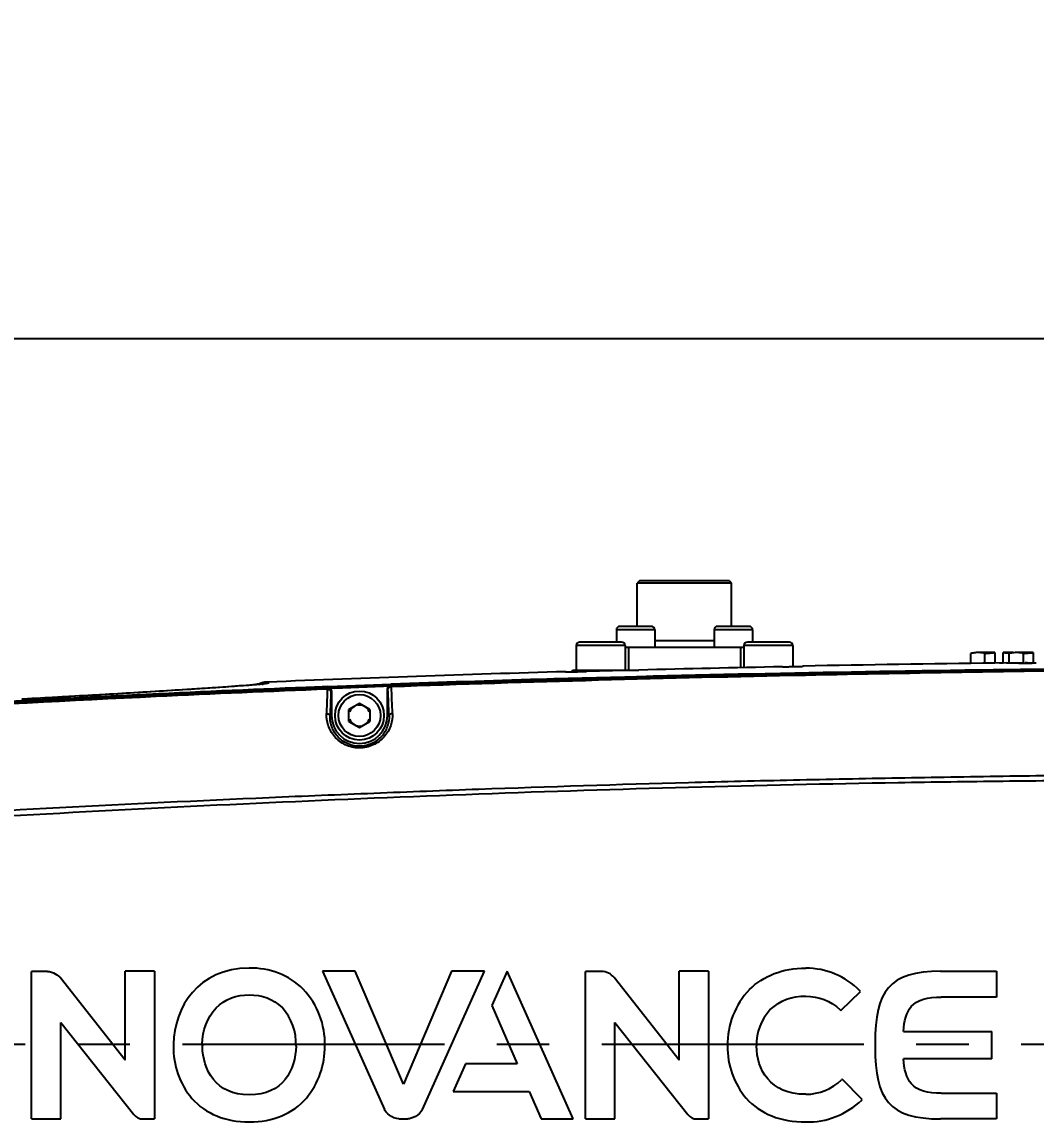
# Model space of a CAD drawing. Header units: millimetres. Extents: x 5828 to 6704, y 123 to 421.
# Drawn here: x 6400.6 to 6407.85, y 279.43 to 287.3 of the extents above; entities that cross this region are included whole.
import ezdxf

# ---------------------------------------------------------------- set-up
doc = ezdxf.new("R2010")
doc.units = ezdxf.units.MM
doc.linetypes.add('CENTER', pattern=[0.6, 0.375, -0.075, 0.075, -0.075])
for name, color, linetype in [('中心线', 7, 'Continuous'), ('外形图', 7, 'Continuous'), ('尺寸标注', 7, 'Continuous')]:
    doc.layers.add(name, color=color, linetype=linetype)
doc.styles.add('微软雅黑', font='msyh.ttc', dxfattribs={"height": 1.5})
doc.dimstyles.new('尺寸标注_1_20比例', dxfattribs={"dimtxt": 1.5, "dimasz": 1.25, "dimexe": 0.5, "dimexo": 0.4, "dimgap": 0.5, "dimtad": 1, "dimdec": 1, "dimlfac": 20, "dimdsep": 46, "dimtxsty": '微软雅黑', "dimcen": 0.09, "dimadec": 0, "dimazin": 0, "dimtp": 0.01, "dimtm": 0.01, "dimtfac": 1, "dimtdec": 1, "dimtofl": 0, "dimtmove": 0, "dimatfit": 3, "dimfxl": 1, "dimtolj": 1, "dimarcsym": 0})

# ---------------------------------------------------------------- blocks, each defined once
blk = doc.blocks.new('*D787')
at = {"layer": 'Defpoints', "color": 0}
for p in [(6422.8098, 285.0314), (6422.8098, 284.4151), (6397.0598, 282.8174)]:
    blk.add_point(p, dxfattribs=at)
at = {"layer": '尺寸标注', "color": 0, "lineweight": -2}
for p, q in [((6397.0598, 283.2174), (6397.0598, 285.5314)), ((6422.8098, 284.8151), (6422.8098, 285.5314)), ((6398.3098, 285.0314), (6421.5598, 285.0314))]:
    blk.add_line(p, q, dxfattribs=at)
at = {"layer": '尺寸标注', "color": 0}
for points in [[(6398.3098, 285.2397), (6398.3098, 284.8231), (6397.0598, 285.0314)], [(6421.5598, 284.8231), (6421.5598, 285.2397), (6422.8098, 285.0314)]]:
    blk.add_solid(points, dxfattribs=at)
at = {"layer": '尺寸标注', "color": 0, "insert": (6409.9348, 286.311), "char_height": 1.5, "attachment_point": 5, "style": '微软雅黑'}
blk.add_mtext('\\A1;515', dxfattribs=at)

msp = doc.modelspace()

# ---------------------------------------------------------------- linework, layer by layer
at = {"layer": '中心线', "linetype": 'CENTER', "ltscale": 5}
msp.add_line((6392.7428, 279.9871), (6428.2723, 279.9871), dxfattribs=at)
at = {"layer": '外形图', "color": 7, "linetype": 'Continuous'}
for p, q in [((6405.0123, 283.2996), (6404.9973, 283.2846)), ((6404.9973, 282.9746), (6404.9973, 283.2846)), ((6405.6723, 283.2846), (6404.9973, 283.2846)), ((6405.6573, 283.2996), (6405.0123, 283.2996)), ((6405.6573, 283.2996), (6405.6723, 283.2846)), ((6405.6723, 282.9746), (6405.6723, 283.2846)), ((6404.8473, 282.9496), (6404.8473, 282.8621)), ((6405.1223, 282.9496), (6404.8473, 282.9496)), ((6405.0974, 282.9746), (6404.8723, 282.9746)), ((6405.1223, 282.9496), (6405.1223, 282.8246)), ((6405.5473, 282.9496), (6405.5473, 282.8246)), ((6405.8223, 282.9496), (6405.5473, 282.9496)), ((6405.7974, 282.9746), (6405.5723, 282.9746)), ((6405.8223, 282.9496), (6405.8223, 282.8621)), ((6405.1223, 282.8746), (6405.5473, 282.8746)), ((6404.5598, 282.8371), (6404.5598, 282.6621)), ((6404.9098, 282.8371), (6404.5598, 282.8371)), ((6404.8849, 282.8621), (6404.5848, 282.8621)), ((6404.9098, 282.8371), (6404.9098, 282.6621)), ((6405.7598, 282.8246), (6404.9098, 282.8246)), ((6404.9348, 282.8246), (6404.9348, 282.6621)), ((6405.7348, 282.8246), (6405.7348, 282.6791)), ((6405.7598, 282.8371), (6405.7598, 282.6796)), ((6406.1098, 282.8371), (6405.7598, 282.8371)), ((6406.0849, 282.8621), (6405.7848, 282.8621)), ((6406.1098, 282.8371), (6406.1098, 282.6871)), ((6407.3828, 282.7095), (6407.3828, 282.7798)), ((6407.5548, 282.7871), (6407.4333, 282.7871)), ((6407.4838, 282.7116), (6407.4838, 282.7798)), ((6407.6373, 282.7136), (6407.554, 282.7125)), ((6407.6148, 282.7133), (6407.554, 282.7125)), ((6407.5548, 282.7867), (6407.5548, 282.7121)), ((6407.5888, 282.713), (6407.6149, 282.7133)), ((6407.6849, 282.7871), (6407.6148, 282.7871)), ((6407.6148, 282.7121), (6407.6148, 282.7867)), ((6407.6578, 282.7132), (6407.6578, 282.7798)), ((6407.8298, 282.7871), (6407.7083, 282.7871)), ((6407.7264, 282.7134), (6407.7285, 282.7134)), ((6407.7285, 282.7134), (6407.734, 282.7134)), ((6407.7588, 282.7136), (6407.7588, 282.7798)), ((6407.7875, 282.7133), (6407.7708, 282.7131)), ((6407.8226, 282.7122), (6407.7875, 282.7117)), ((6407.7906, 282.7139), (6407.8221, 282.7142)), ((6407.7906, 282.7114), (6407.8226, 282.712)), ((6407.7906, 282.7116), (6407.8226, 282.712)), ((6407.8221, 282.7142), (6407.8294, 282.7143)), ((6407.8226, 282.712), (6407.8226, 282.7122)), ((6407.8294, 282.7143), (6407.8495, 282.7145)), ((6407.8298, 282.7867), (6407.8298, 282.7143)), ((6404.5348, 282.6498), (6404.5348, 282.6621)), ((6404.5348, 282.6621), (6405.009, 282.6621)), ((6405.009, 282.6622), (6404.6348, 282.6523)), ((6404.6848, 282.6621), (6404.6848, 282.6536)), ((6407.7266, 282.7108), (6407.7906, 282.7116)), ((6407.7656, 282.7115), (6407.7266, 282.711)), ((6407.7266, 282.7108), (6407.7586, 282.7114)), ((6407.7266, 282.711), (6407.7266, 282.7108)), ((6407.7586, 282.7114), (6407.7906, 282.7114)), ((6402.2251, 282.555), (6402.1984, 282.5528)), ((6402.2474, 282.557), (6402.2251, 282.555)), ((6402.2595, 282.5564), (6402.2288, 282.5538)), ((6402.2656, 282.5588), (6402.2474, 282.557)), ((6402.3004, 282.5663), (6402.2872, 282.5589)), ((6402.3199, 282.5728), (6402.3004, 282.5663)), ((6402.3073, 282.5633), (6402.3041, 282.5605)), ((6402.3377, 282.5753), (6402.3199, 282.5728)), ((6402.3368, 282.5655), (6402.3319, 282.564)), ((6402.3326, 282.5641), (6402.3319, 282.564)), ((6402.3529, 282.5759), (6402.3377, 282.5753)), ((6402.3437, 282.5658), (6402.3502, 282.568)), ((6402.3502, 282.568), (6402.3567, 282.5699)), ((6402.3583, 282.5714), (6402.3531, 282.5702)), ((6402.3567, 282.5699), (6402.3633, 282.5716)), ((6402.3583, 282.5714), (6402.3633, 282.5716)), ((6402.7795, 282.5439), (6403.2124, 282.5601)), ((6403.2376, 282.5599), (6402.7902, 282.5432)), ((6403.2124, 282.5601), (6403.2326, 282.5609)), ((6403.2128, 282.5537), (6403.2339, 282.5544)), ((6403.2326, 282.5609), (6403.2375, 282.561)), ((6403.2339, 282.5544), (6403.2379, 282.5511)), ((6401.2406, 282.4905), (6400.9356, 282.4727)), ((6401.107, 282.4825), (6400.9938, 282.476)), ((6401.3214, 282.495), (6401.107, 282.4825)), ((6401.4708, 282.5043), (6401.2406, 282.4905)), ((6401.5198, 282.5068), (6401.3214, 282.495)), ((6401.6711, 282.5166), (6401.4708, 282.5043)), ((6401.7024, 282.518), (6401.5198, 282.5068)), ((6401.8465, 282.5278), (6401.6711, 282.5166)), ((6401.8674, 282.5284), (6401.7024, 282.518)), ((6401.9663, 282.5358), (6401.8465, 282.5278)), ((6402.0103, 282.5379), (6401.8674, 282.5284)), ((6402.0673, 282.5428), (6401.9663, 282.5358)), ((6402.1002, 282.5442), (6402.0103, 282.5379)), ((6402.1494, 282.5489), (6402.0673, 282.5428)), ((6402.1723, 282.5494), (6402.1002, 282.5442)), ((6402.1984, 282.5528), (6402.1494, 282.5489)), ((6402.2288, 282.5538), (6402.1723, 282.5494)), ((6402.7902, 282.5432), (6402.7795, 282.5428)), ((6402.7799, 282.534), (6402.7839, 282.5376)), ((6402.7799, 282.534), (6402.7802, 282.5249)), ((6403.2379, 282.5503), (6402.78, 282.5308)), ((6402.8058, 282.509), (6402.8098, 282.5126)), ((6402.8098, 282.5126), (6402.8098, 282.3371)), ((6402.831, 282.5329), (6403.2379, 282.5498)), ((6403.2098, 282.3371), (6403.2098, 282.5295)), ((6403.2098, 282.5295), (6403.2138, 282.5262)), ((6400.7276, 282.4612), (6400.5954, 282.4539)), ((6400.6357, 282.456), (6400.5955, 282.4538)), ((6400.9715, 282.475), (6400.6924, 282.4592)), ((6403.0098, 282.4237), (6402.9348, 282.3804)), ((6403.0848, 282.3804), (6403.0098, 282.4237)), ((6402.799, 282.3371), (6402.8098, 282.3371)), ((6402.9348, 282.2938), (6402.9348, 282.3804)), ((6403.0848, 282.3804), (6403.0848, 282.2938)), ((6403.2098, 282.3371), (6403.2212, 282.3371)), ((6402.9348, 282.2938), (6403.0098, 282.2505)), ((6403.0098, 282.2505), (6403.0848, 282.2938)), ((6400.6643, 279.4529), (6400.6643, 280.5079)), ((6400.7782, 280.5079), (6400.6643, 280.5079)), ((6401.334, 279.8744), (6400.8686, 280.4633)), ((6401.334, 279.8744), (6401.334, 280.5094)), ((6401.5437, 280.5094), (6401.334, 280.5094)), ((6401.5437, 280.5094), (6401.5437, 279.4529)), ((6402.7449, 280.5086), (6403.1877, 279.5213)), ((6402.9794, 280.5086), (6402.7449, 280.5086)), ((6403.3242, 279.7026), (6402.9794, 280.5086)), ((6403.6689, 280.5086), (6403.3242, 279.7026)), ((6403.4606, 279.5211), (6403.9035, 280.5086)), ((6403.9035, 280.5086), (6403.6689, 280.5086)), ((6404.0662, 280.5086), (6403.9562, 280.2635)), ((6404.5394, 279.4537), (6404.0662, 280.5086)), ((6404.6267, 279.4529), (6404.6267, 280.5079)), ((6404.7406, 280.5079), (6404.6267, 280.5079)), ((6405.2964, 279.8744), (6404.831, 280.4633)), ((6405.2964, 279.8744), (6405.2964, 280.5094)), ((6405.5061, 280.5094), (6405.2964, 280.5094)), ((6405.5061, 280.5094), (6405.5061, 279.4529)), ((6407.1672, 280.5086), (6407.5669, 280.5086)), ((6407.5669, 280.5086), (6407.5669, 280.3246)), ((6406.4533, 280.2295), (6406.5937, 280.3651)), ((6406.5937, 280.3651), (6406.589, 280.3699)), ((6407.5669, 280.3246), (6407.1718, 280.3246)), ((6403.9562, 280.2635), (6404.1382, 279.8464)), ((6406.4487, 280.2339), (6406.4533, 280.2295)), ((6400.874, 279.4529), (6400.874, 280.1427)), ((6400.874, 280.1427), (6401.3963, 279.4849)), ((6404.8364, 279.4529), (6404.8364, 280.1427)), ((6404.8364, 280.1427), (6405.3587, 279.4849)), ((6406.9011, 280.0791), (6407.5325, 280.0791)), ((6407.5325, 279.8827), (6407.5325, 280.0791)), ((6406.6983, 279.9944), (6406.6982, 279.9809)), ((6406.6982, 279.9809), (6406.6983, 279.9675)), ((6407.5325, 279.8827), (6406.9011, 279.8827)), ((6403.7691, 279.8464), (6403.6811, 279.6502)), ((6404.1382, 279.8464), (6403.7691, 279.8464)), ((6406.4638, 279.7375), (6406.4591, 279.7329)), ((6406.607, 279.5927), (6406.4638, 279.7375)), ((6403.6811, 279.6502), (6404.2228, 279.6502)), ((6404.2228, 279.6502), (6404.3106, 279.4537)), ((6406.6023, 279.5881), (6406.607, 279.5927)), ((6407.1718, 279.6372), (6407.5669, 279.6372)), ((6407.5669, 279.6372), (6407.5669, 279.4532)), ((6400.6643, 279.4529), (6400.874, 279.4529)), ((6401.4613, 279.4529), (6401.5437, 279.4529)), ((6403.2918, 279.454), (6403.3566, 279.454)), ((6404.3106, 279.4537), (6404.5394, 279.4537)), ((6404.6267, 279.4529), (6404.8364, 279.4529)), ((6405.4238, 279.4529), (6405.5061, 279.4529)), ((6407.5669, 279.4532), (6407.1672, 279.4532))]:
    msp.add_line(p, q, dxfattribs=at)
for points in [[(6402.2956, 282.5597), (6402.2729, 282.5576), (6402.2595, 282.5564)], [(6402.2927, 282.562), (6402.2898, 282.5616), (6402.2853, 282.561), (6402.2798, 282.5603), (6402.2732, 282.5596), (6402.2656, 282.5588)], [(6402.3131, 282.5615), (6402.305, 282.5606), (6402.2956, 282.5597)], [(6402.3319, 282.564), (6402.3295, 282.5636), (6402.3254, 282.563), (6402.3199, 282.5623), (6402.3131, 282.5615)], [(6402.3531, 282.5702), (6402.3462, 282.5683), (6402.3368, 282.5655)], [(6402.3583, 282.5712), (6402.36, 282.5714), (6402.3616, 282.5715), (6402.3633, 282.5716)]]:
    msp.add_lwpolyline(points, dxfattribs=at)
for radius in [0.175, 0.15]:
    msp.add_circle((6403.0098, 282.3371), radius, dxfattribs=at)
for centre, radius, start, end in [((6404.8723, 282.9496), 0.025, 90, 180), ((6405.0973, 282.9496), 0.025, 0, 90), ((6405.5723, 282.9496), 0.025, 90, 180), ((6405.7973, 282.9496), 0.025, 0, 90), ((6404.5848, 282.8371), 0.025, 90, 180), ((6404.8848, 282.8371), 0.025, 0, 90), ((6405.7848, 282.8371), 0.025, 90, 180), ((6406.0848, 282.8371), 0.025, 0, 90), ((6410.4342, 61.4488), 221.2825, 90.74577, 91.100396), ((6407.4174, 282.5316), 0.2569, 76.47494, 77.20136), ((6407.4172, 282.5319), 0.2567, 74.96962, 76.41896), ((6407.6414, 292.6178), 9.9048, 270.08215, 270.49163), ((6407.6924, 282.5316), 0.2569, 76.47494, 77.20136), ((6407.6922, 282.5319), 0.2567, 74.96962, 76.41896), ((6408.9487, 123.9277), 158.7853, 91.610936, 92.380689), ((6410.1502, 83.2469), 199.4328, 90.449567, 91.986354), ((6410.0775, 83.0209), 199.6584, 90.727454, 91.658377), ((6404.1738, 299.2671), 16.6212, 271.28509, 271.58927), ((6409.8672, 90.8678), 191.8559, 91.144566, 91.450999), ((6410.8959, 26.7257), 255.9595, 90.517215, 90.750653), ((6402.3399, 282.5251), 0.0502, 117.82463, 130.47462), ((6402.3093, 282.5171), 0.0463, 77.73419, 92.44558), ((6402.2126, 283.495), 0.939, 276.17278, 276.56877), ((6402.3457, 282.5162), 0.0497, 105.13101, 108.91522), ((6402.3457, 282.5159), 0.05, 92.35693, 105.11441), ((6402.3598, 282.5225), 0.0488, 104.95538, 118.08834), ((6402.3397, 282.5287), 0.0466, 83.81343, 92.41293), ((6402.3601, 282.521), 0.0504, 98.11691, 104.91532), ((6402.3605, 282.5187), 0.0527, 92.37646, 98.12922), ((6409.0945, 119.2472), 163.4188, 91.681469, 92.053951), ((6407.6757, 153.0539), 129.5726, 92.165395, 94.342328), ((6408.0999, 144.8805), 137.7662, 92.213274, 93.219435), ((6402.7808, 282.509), 0.025, 0.13148, 92.07969), ((6408.742, 129.2398), 153.4136, 92.065437, 92.225738), ((6431.2308, 281.2915), 28.4511, 177.5473, 177.89387), ((6403.2388, 282.5261), 0.025, 92.19599, 179.88229), ((6376.3858, 281.3753), 26.8526, 2.05251, 2.45633), ((6372.6827, 281.2378), 30.5834, 2.08631, 2.44403), ((6403.0098, 282.3371), 0.075, 120, 160.00237), ((6403.0098, 282.3371), 0.075, 19.99763, 100.00237), ((6403.0098, 282.3371), 0.2, 180, 0), ((6403.0098, 282.3371), 0.075, 199.99763, 280.00237), ((6403.0098, 282.3371), 0.075, 300, 340.00237), ((6402.2379, 280.0025), 0.5287, 45.71488, 91.7747), ((6406.2029, 279.9876), 0.5433, 44.71223, 90.10433), ((6404.7406, 280.394), 0.1139, 37.45129, 90.02347), ((6402.1947, 279.9905), 0.5679, 358.60114, 43.43615), ((6406.2113, 279.9864), 0.5683, 136.48542, 181.13594), ((6402.1727, 279.9906), 0.3835, 357.49806, 42.32449), ((6406.2144, 279.9846), 0.3648, 136.79066, 181.46675), ((6402.2446, 279.9631), 0.5654, 178.77346, 220.01161), ((6402.3135, 279.9752), 0.6343, 178.92621, 179.99968), ((6402.2818, 279.9923), 0.3964, 180.74784, 182.87104), ((6402.1816, 279.9715), 0.5809, 320.50522, 0.50898), ((6406.208, 279.9651), 0.5649, 178.97848, 220.18158), ((6406.1996, 280.0054), 0.3763, 270.34649, 313.59583), ((6406.2146, 279.9889), 0.5576, 268.68909, 314.04952), ((6401.4613, 279.5351), 0.0822, 217.67177, 270.0323), ((6405.4238, 279.5352), 0.0823, 217.71143, 270.01354)]:
    msp.add_arc(centre, radius, start, end, dxfattribs=at)
for points in [[(6407.3997, 282.7837), (6407.394, 282.7827), (6407.3884, 282.7813), (6407.3828, 282.7798)], [(6407.4333, 282.7871), (6407.422, 282.7871), (6407.4107, 282.7859), (6407.3997, 282.7837)], [(6407.4743, 282.7822), (6407.4609, 282.7852), (6407.4471, 282.7871), (6407.4333, 282.7871)], [(6407.6148, 282.7867), (6407.6225, 282.7864), (6407.6301, 282.7857), (6407.6377, 282.785)], [(6407.6377, 282.785), (6407.6456, 282.7843), (6407.6535, 282.7836), (6407.6614, 282.7828)], [(6407.6747, 282.7837), (6407.669, 282.7827), (6407.6634, 282.7813), (6407.6578, 282.7798)], [(6407.7083, 282.7871), (6407.697, 282.7871), (6407.6857, 282.7859), (6407.6747, 282.7837)], [(6407.7493, 282.7822), (6407.7359, 282.7852), (6407.7221, 282.7871), (6407.7083, 282.7871)], [(6402.29, 282.5593), (6402.2924, 282.5604), (6402.295, 282.5612), (6402.2975, 282.5619)], [(6402.2975, 282.5619), (6402.3007, 282.5627), (6402.304, 282.5632), (6402.3073, 282.5633)], [(6402.3377, 282.5753), (6402.3304, 282.5749), (6402.3229, 282.5729), (6402.3165, 282.5695)], [(6402.3583, 282.5714), (6402.354, 282.5733), (6402.3493, 282.5745), (6402.3447, 282.575)], [(6402.7968, 282.5346), (6402.7929, 282.5367), (6402.7883, 282.5378), (6402.7839, 282.5376)], [(6403.213, 282.5417), (6403.211, 282.5381), (6403.2098, 282.5337), (6403.2098, 282.5295)], [(6402.2216, 280.5309), (6401.8545, 280.5309), (6401.6843, 280.2513), (6401.6794, 279.9871)], [(6405.7992, 280.3777), (6405.8989, 280.4779), (6406.0381, 280.5309), (6406.2019, 280.5309)], [(6400.7782, 280.5079), (6400.8157, 280.5079), (6400.8573, 280.4782), (6400.8686, 280.4633)], [(6407.1671, 280.5086), (6406.7993, 280.5086), (6406.6983, 280.3677), (6406.6983, 279.9944)], [(6401.9846, 280.2469), (6402.0482, 280.3102), (6402.1319, 280.3428), (6402.2216, 280.3392)], [(6402.2216, 280.3392), (6402.3102, 280.3429), (6402.393, 280.311), (6402.4562, 280.2488)], [(6405.9486, 280.2344), (6406.0175, 280.3003), (6406.1066, 280.334), (6406.2019, 280.3302)], [(6406.2019, 280.3302), (6406.2948, 280.3318), (6406.3814, 280.298), (6406.4487, 280.2339)], [(6406.9569, 280.2564), (6407.0015, 280.3074), (6407.0748, 280.3246), (6407.1718, 280.3246)], [(6401.8854, 279.9871), (6401.8842, 280.084), (6401.9188, 280.1749), (6401.9846, 280.2469)], [(6406.9011, 280.0791), (6406.9054, 280.1524), (6406.9217, 280.2163), (6406.9569, 280.2564)], [(6402.2216, 279.6246), (6401.9808, 279.6246), (6401.8903, 279.8043), (6401.8859, 279.9724)], [(6402.5558, 279.9738), (6402.5529, 279.805), (6402.4635, 279.6246), (6402.2216, 279.6246)], [(6406.2019, 279.6291), (6405.9445, 279.6291), (6405.8512, 279.8079), (6405.8498, 279.9753)], [(6406.6983, 279.9675), (6406.6983, 279.5941), (6406.7993, 279.4532), (6407.1671, 279.4532)], [(6406.9569, 279.7054), (6406.9217, 279.7455), (6406.9054, 279.8095), (6406.9011, 279.8827)], [(6407.1718, 279.6372), (6407.0748, 279.6372), (6407.0015, 279.6545), (6406.9569, 279.7054)], [(6401.8115, 279.5996), (6401.9084, 279.4895), (6402.0502, 279.4314), (6402.2216, 279.4314)], [(6402.2216, 279.4314), (6402.3921, 279.4314), (6402.5332, 279.4904), (6402.6299, 279.602)], [(6405.7764, 279.6006), (6405.875, 279.4899), (6406.0221, 279.4314), (6406.2019, 279.4314)], [(6403.2918, 279.454), (6403.2424, 279.454), (6403.1977, 279.4989), (6403.1877, 279.5213)], [(6403.4606, 279.5211), (6403.4405, 279.4764), (6403.3812, 279.454), (6403.3566, 279.454)]]:
    msp.add_open_spline(points, degree=3, dxfattribs=at)
for points, knots in [([(6407.4838, 282.7798), (6407.4956, 282.7814), (6407.5192, 282.7839), (6407.5429, 282.7862), (6407.5548, 282.7867)], [0, 0, 0, 0, 0.499973, 1, 1, 1, 1]), ([(6407.6373, 282.7132), (6407.6373, 282.7131), (6407.6379, 282.7132), (6407.6386, 282.713), (6407.6402, 282.7131), (6407.6431, 282.713), (6407.6484, 282.713), (6407.6529, 282.713), (6407.6556, 282.713)], [0, 0, 0, 0, 0.016064, 0.063693, 0.142725, 0.252928, 0.565868, 1, 1, 1, 1]), ([(6407.7588, 282.7798), (6407.7706, 282.7814), (6407.7942, 282.7839), (6407.8179, 282.7862), (6407.8298, 282.7867)], [0, 0, 0, 0, 0.499973, 1, 1, 1, 1]), ([(6408.5854, 282.6736), (6407.695, 282.6606), (6405.9122, 282.633), (6404.1298, 282.5833), (6403.2379, 282.5511)], [0, 0, 0, 0, 0.499426, 1, 1, 1, 1]), ([(6408.5854, 282.6647), (6407.7905, 282.6529), (6406.0078, 282.6257), (6404.2255, 282.5775), (6403.2383, 282.5418)], [0, 0, 0, 0, 0.445904, 1, 1, 1, 1]), ([(6404.4848, 282.6492), (6404.4848, 282.6488), (6404.4861, 282.6493), (6404.4873, 282.649), (6404.4901, 282.6491), (6404.4947, 282.6491), (6404.5018, 282.6492), (6404.5107, 282.6493), (6404.5258, 282.6496), (6404.538, 282.6499), (6404.5466, 282.6501)], [0, 0, 0, 0, 0.016916, 0.037888, 0.067109, 0.149982, 0.26448, 0.408866, 0.581289, 1, 1, 1, 1]), ([(6406.0348, 282.6854), (6406.0446, 282.6856), (6406.0637, 282.686), (6406.0915, 282.6866), (6406.1171, 282.6872), (6406.1395, 282.6878), (6406.1559, 282.6883), (6406.1667, 282.6886), (6406.173, 282.6888), (6406.1778, 282.6891), (6406.1817, 282.689), (6406.1833, 282.6895), (6406.1848, 282.6892), (6406.1848, 282.6894)], [0, 0, 0, 0, 0.19488, 0.382644, 0.555465, 0.70694, 0.831336, 0.881781, 0.92376, 0.956846, 0.980689, 0.995119, 1, 1, 1, 1]), ([(6402.3135, 282.5614), (6402.276, 282.5574), (6402.1821, 282.55), (6402.0211, 282.5384), (6401.8237, 282.5255), (6401.5236, 282.5068), (6401.1254, 282.4833), (6400.8011, 282.4651), (6400.6357, 282.456)], [0, 0, 0, 0, 0.067434, 0.167921, 0.288117, 0.420422, 0.704383, 1, 1, 1, 1]), ([(6402.3374, 282.5645), (6402.3362, 282.5643), (6402.3304, 282.5634), (6402.3246, 282.5627), (6402.32, 282.5621)], [0, 0, 0, 0, 0.197707, 1, 1, 1, 1]), ([(6402.3437, 282.5658), (6402.3433, 282.5657), (6402.3413, 282.5651), (6402.3391, 282.5648), (6402.3374, 282.5645)], [0, 0, 0, 0, 0.172153, 1, 1, 1, 1]), ([(6403.2339, 282.5544), (6403.2297, 282.5543), (6403.2212, 282.5518), (6403.2151, 282.5454), (6403.213, 282.5417)], [0, 0, 0, 0, 0.500053, 1, 1, 1, 1]), ([(6402.7795, 282.5428), (6402.2862, 282.5236), (6400.3138, 282.4372), (6398.3431, 282.3075), (6396.8681, 282.1785)], [0, 0, 0, 0, 0.25007, 1, 1, 1, 1]), ([(6402.7802, 282.5253), (6402.3722, 282.5094), (6400.7327, 282.439), (6399.0944, 282.3401), (6397.8654, 282.2455)], [0, 0, 0, 0, 0.248849, 1, 1, 1, 1]), ([(6402.7802, 282.5249), (6402.7797, 282.5108), (6402.7773, 282.4529), (6402.775, 282.3951), (6402.7729, 282.3515)], [0, 0, 0, 0, 0.244649, 1, 1, 1, 1]), ([(6402.7802, 282.5249), (6402.7863, 282.5248), (6402.7972, 282.5229), (6402.8055, 282.5136), (6402.8058, 282.509)], [0, 0, 0, 0, 0.573551, 1, 1, 1, 1]), ([(6402.8098, 282.5126), (6402.8098, 282.5171), (6402.8074, 282.526), (6402.8007, 282.5325), (6402.7968, 282.5346)], [0, 0, 0, 0, 0.500063, 1, 1, 1, 1]), ([(6403.2382, 282.542), (6403.2324, 282.5418), (6403.222, 282.5396), (6403.2141, 282.5306), (6403.2138, 282.5262)], [0, 0, 0, 0, 0.5728, 1, 1, 1, 1]), ([(6403.2382, 282.542), (6403.2382, 282.5432), (6403.2381, 282.5463), (6403.238, 282.5493), (6403.2379, 282.5511)], [0, 0, 0, 0, 0.397847, 1, 1, 1, 1]), ([(6403.2458, 282.3512), (6403.2468, 282.3222), (6403.238, 282.2617), (6403.1905, 282.1799), (6403.1101, 282.1198), (6403.008, 282.0977), (6402.9066, 282.1212), (6402.8276, 282.1817), (6402.7812, 282.2628), (6402.7725, 282.3227), (6402.7735, 282.3515)], [0, 0, 0, 0, 0.115161, 0.236462, 0.366124, 0.502231, 0.637766, 0.765995, 0.88585, 1, 1, 1, 1]), ([(6402.7729, 282.3515), (6402.7764, 282.3515), (6402.7861, 282.3506), (6402.7985, 282.3439), (6402.799, 282.3371)], [0, 0, 0, 0, 0.335879, 1, 1, 1, 1]), ([(6403.2212, 282.3371), (6403.2223, 282.3114), (6403.2145, 282.2576), (6403.1723, 282.1847), (6403.1004, 282.1308), (6403.0087, 282.1109), (6402.9176, 282.1318), (6402.8468, 282.186), (6402.8055, 282.2583), (6402.7979, 282.3116), (6402.799, 282.3371)], [0, 0, 0, 0, 0.114184, 0.235091, 0.365036, 0.502103, 0.638592, 0.767191, 0.886708, 1, 1, 1, 1]), ([(6403.2458, 282.3512), (6403.2425, 282.3511), (6403.2333, 282.35), (6403.2217, 282.3436), (6403.2212, 282.3371)], [0, 0, 0, 0, 0.335291, 1, 1, 1, 1]), ([(6397.8654, 281.4981), (6398.8641, 281.5667), (6400.363, 281.6573), (6402.1128, 281.7415), (6403.113, 281.7831), (6404.1132, 281.8217), (6405.1136, 281.853), (6406.1141, 281.8775), (6406.8643, 281.8921), (6407.6142, 281.9048), (6408.3635, 281.9151), (6409.112, 281.9208), (6409.6107, 281.9216), (6409.8599, 281.9216)], [0, 0, 0, 0, 0.250173, 0.375261, 0.437803, 0.500343, 0.625414, 0.68794, 0.750449, 0.81293, 0.875366, 0.937734, 1, 1, 1, 1]), ([(6397.8689, 281.4528), (6398.8671, 281.5236), (6400.8647, 281.6482), (6403.3639, 281.7633), (6405.364, 281.8278), (6406.6141, 281.8553), (6407.6139, 281.8695), (6408.6124, 281.8781), (6409.3611, 281.8741), (6409.8598, 281.8676)], [0, 0, 0, 0, 0.250154, 0.500301, 0.625362, 0.750387, 0.812868, 0.87531, 1, 1, 1, 1])]:
    msp.add_open_spline(points, degree=3, knots=knots, dxfattribs=at)

# ---------------------------------------------------------------- dimensions: what is measured, and where the dimension line sits
at = {"layer": '尺寸标注'}
dim = msp.add_linear_dim(base=(6422.8098, 285.0314), p1=(6397.0598, 282.8174), p2=(6422.8098, 284.4151), dimstyle='尺寸标注_1_20比例', dxfattribs=at)
dim.commit()
dim.dimension.update_dxf_attribs({"geometry": '*D787', "text_midpoint": (6409.9348, 286.311)})

doc.saveas('drawing.dxf')
